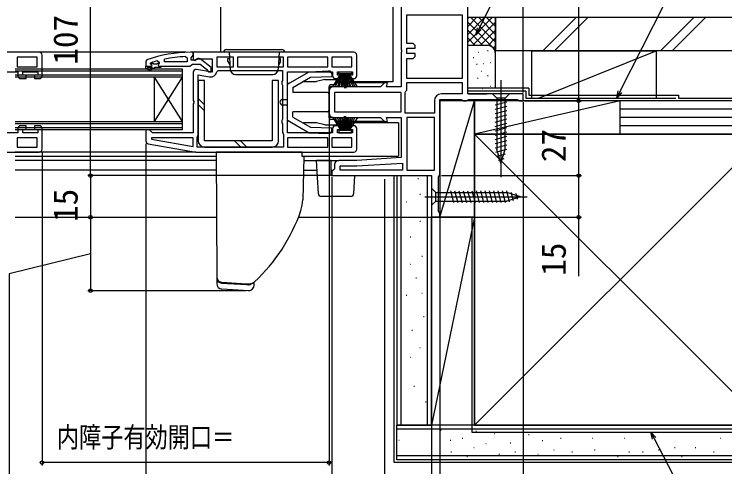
# Model space of a CAD drawing. Units: millimetres, scale not verified. Extents: x -525 to 525, y -783 to 779.
# Drawn here: x 96.5 to 352.7, y -644.3 to -481.1 of the extents above; entities that cross this region are included whole.
import ezdxf
from ezdxf.enums import TextEntityAlignment as Align

# ---------------------------------------------------------------- set-up
doc = ezdxf.new("R2010")
doc.units = ezdxf.units.MM
doc.header["$LTSCALE"] = 4
for name, color, linetype in [('0-2_YKK_11', 7, 'Continuous'), ('0-3_YKK_11E', 7, 'Continuous'), ('0-4_YKK_12', 2, 'Continuous'), ('0-5_YKK_13', 4, 'Continuous'), ('0-7_YKK_D', 6, 'Continuous'), ('0-9_YSS_K', 3, 'Continuous'), ('0-A_YSS_KE', 3, 'Continuous')]:
    doc.layers.add(name, color=color, linetype=linetype)
doc.styles.add('ＭＳ ゴシック', font='')
doc.styles.get('ＭＳ ゴシック').set_extended_font_data('MS Gothic')

msp = doc.modelspace()

# ---------------------------------------------------------------- linework, layer by layer
at = {"layer": '0-2_YKK_11'}
for p, q in [((220, -503.3), (220, -495.8)), ((210, -508.8), (210, -516.8)), ((220, -529.8), (220, -522.3))]:
    msp.add_line(p, q, dxfattribs=at)
for points in [[(260, -509.8), (260, -432.3), (212.2, -432.3)], [(211.5, -467.3), (228.5, -467.3), (230, -468.8), (231.061, -468.8), (230.659, -467.3), (236, -467.3), (236, -493.675), (236.187, -494.066), (236.187, -494.534), (236, -494.924), (236, -507.3), (230.659, -507.3), (231.061, -505.8), (230, -505.8), (228.5, -507.3), (211.5, -507.3)], [(158.273, -496.344), (158.796, -496.843), (158.796, -498.298)], [(162.097, -497.398), (161.697, -497.598), (160.296, -497.598), (160.296, -496.798), (160.646, -496.321), (160.996, -495.844), (160.996, -494.798), (159.996, -494.798)], [(219, -494.8), (161, -494.8), (161, -497.423), (161.576, -497.742), (162.444, -497.2), (167.8, -497.2), (167.8, -502.007), (162.174, -501.015)], [(144.326, -497.549), (143.996, -498.019), (143.996, -499.798), (145.896, -499.798)], [(145.896, -499.198), (145.596, -498.898), (145.596, -498.89), (145.666, -498.698), (146.502, -498.698), (146.8, -498.96), (147.792, -498.96), (148.09, -498.698), (148.796, -498.698), (148.796, -498.723), (148.421, -499.207), (148.496, -499.798), (149.296, -499.798), (149.296, -500.298), (147.296, -500.298), (145.071, -501.583), (144.821, -501.15), (146.296, -500.298), (144.496, -500.298), (144.496, -500.798), (143.996, -500.798), (143.996, -499.798), (145.896, -499.798)], [(145.896, -499.198), (145.596, -498.898), (145.596, -498.89), (145.666, -498.698), (145.801, -498.606)], [(148.164, -497.886), (148.796, -498.368), (148.796, -498.723), (148.421, -499.207), (148.496, -499.798), (149.296, -499.798)], [(149.296, -499.798), (159.842, -499.798), (160.319, -499.448), (160.796, -499.098), (163.496, -499.098), (165.799, -500.891), (165.996, -501.294), (166.496, -501.798), (167.496, -501.798), (167.496, -500.322), (163.514, -497.211)], [(158.796, -498.298), (150.725, -498.298), (150.622, -497.309)], [(161, -502), (161, -512.175), (161.188, -512.566), (161.188, -513.034), (161, -513.424), (161, -523.8), (146.3, -523.8), (145.8, -523.3), (145.3, -522.8), (144, -522.8), (144, -526.787)], [(169.565, -501.813), (170.057, -501.4), (193.2, -501.4), (193.2, -504.934), (192.95, -505.367), (192.95, -506.233), (193.2, -506.666), (193.2, -518.934), (192.95, -519.367), (192.95, -520.233), (193.2, -520.666), (193.2, -523.7), (193.4, -524.1), (193.6, -524.5), (193.6, -529)], [(211.3, -522.3), (211.3, -523.8), (195, -523.8), (195, -501.8), (211.3, -501.8), (211.3, -503.3)], [(212.3, -504.3), (214.3, -504.3), (214.3, -503), (213.1, -503), (213.1, -501.8), (218.5, -501.8), (218.5, -503), (217.3, -503), (217.3, -504.3), (219, -504.3)], [(193.6, -529), (162.4, -529), (162.4, -525.6), (162.6, -525.2), (162.8, -524.8), (162.8, -502.953), (166.901, -503.676)], [(248, -512.3), (248, -516.8), (237.5, -516.8), (237.5, -509.3), (237.75, -508.867), (238, -508.434), (238, -505.7)], [(238, -505.7), (258, -505.7), (258, -509.8), (250.5, -509.8)], [(212, -535.3), (212, -536.8), (211.5, -537.3), (211, -537.8), (211, -539.3), (247, -539.3), (247, -554.3), (250, -554.3), (250, -552.8), (249.75, -552.504), (249.5, -552.208), (249.5, -539.666), (249.75, -539.233), (250, -538.8), (250, -511.8), (257.634, -511.8), (258.067, -512.05), (258.5, -512.3), (259.5, -512.3), (259.933, -512.05), (260.366, -511.8), (277.834, -511.8), (278.267, -512.05), (278.7, -512.3), (280, -512.3), (280, -509.8), (260, -509.8)], [(211.5, -518.3), (228.5, -518.3), (230, -519.8), (231.061, -519.8), (230.659, -518.3), (236, -518.3), (236, -532.8), (220, -533.8), (213.5, -533.8)], [(219, -521.3), (217.3, -521.3), (217.3, -522.6), (218.5, -522.6), (218.5, -523.8), (213.1, -523.8), (213.1, -522.6), (214.3, -522.6), (214.3, -521.3), (212.3, -521.3)], [(144.826, -527.772), (162, -530.8), (219, -530.8)]]:
    msp.add_lwpolyline(points, dxfattribs=at)
for points in [[(258, -481.3), (258, -504.2), (238, -504.2), (238, -497), (240.3, -497), (241, -496.3), (241, -495.3), (238, -495.3), (238, -493.3), (241, -493.3), (241, -492.3), (240.3, -491.6), (238, -491.6), (238, -481.3)], [(169.6, -500), (175.6, -500), (175.6, -496.6), (169.6, -496.6)], [(177, -500), (193.6, -500), (193.6, -496.6), (177, -496.6)], [(195, -500), (209.6, -500), (209.6, -496.6), (195, -496.6)], [(218.2, -496.6), (211, -496.6), (211, -500), (218.2, -500)], [(236, -509.3), (212, -509.3), (212, -516.3), (236, -516.3)], [(248, -537.3), (248, -518.3), (238, -518.3), (238, -537.3)], [(145.981, -526.148), (161, -528.796), (161, -525.6), (146.029, -525.6)], [(209.6, -525.6), (195, -525.6), (195, -529), (209.6, -529)], [(218.2, -525.6), (211, -525.6), (211, -529), (218.2, -529)], [(236.5, -537.3), (214, -537.3), (214, -535.8), (220.062, -535.8), (236.5, -534.773)]]:
    msp.add_lwpolyline(points, close=True, dxfattribs=at)
for centre, radius, start, end in [((159.996, -540.798), 46, 90, 109.91705), ((160.359, -543.711), 47.413, 92.52155, 101.85079), ((162.897, -497.998), 1, 51.91327, 143.1301), ((219, -495.8), 1, 0.00001, 89.99999), ((159.946, -540.798), 44.5, 105.35294, 108.53383), ((145.896, -499.498), 0.3, 269.99999, 90.00001), ((145.896, -499.498), 0.3, 269.99999, 90.00001), ((162, -502), 1, 80.00002, 180), ((167.3, -501.411), 2.3, 259.99998, 349.95029), ((212.3, -503.3), 1, 180.00001, 269.99999), ((219, -503.3), 1, 270.00001, 359.99999), ((211.5, -508.8), 1.5, 90.00001, 179.99999), ((250.5, -512.3), 2.5, 90.00001, 179.99999), ((211.5, -516.8), 1.5, 180.00001, 269.99999), ((212.3, -522.3), 1, 90.00001, 179.99999), ((219, -522.3), 1, 0.00001, 89.99999), ((145, -526.787), 1, 180.00004, 260.00002), ((219, -529.8), 1, 270.00001, 359.99999), ((213.5, -535.3), 1.5, 90.00001, 179.99999)]:
    msp.add_arc(centre, radius, start, end, dxfattribs=at)
at = {"layer": '0-3_YKK_11E'}
for p, q in [((105.5, -494.8), (76.75, -494.8)), ((106.5, -503.3), (106.5, -495.8)), ((106.5, -529.8), (106.5, -522.3)), ((76.75, -530.8), (105.5, -530.8))]:
    msp.add_line(p, q, dxfattribs=at)
for points in [[(104.7, -496.6), (97.5, -496.6), (97.5, -500), (104.7, -500)], [(104.7, -525.6), (97.5, -525.6), (97.5, -529), (104.7, -529)]]:
    msp.add_lwpolyline(points, close=True, dxfattribs=at)
for points in [[(97.8, -522.3), (97.8, -523.8), (81.5, -523.8), (81.5, -501.8), (97.8, -501.8), (97.8, -503.3)], [(98.8, -504.3), (100.8, -504.3), (100.8, -503), (99.6, -503), (99.6, -501.8), (105, -501.8), (105, -503), (103.8, -503), (103.8, -504.3), (105.5, -504.3)], [(105.5, -521.3), (103.8, -521.3), (103.8, -522.6), (105, -522.6), (105, -523.8), (99.6, -523.8), (99.6, -522.6), (100.8, -522.6), (100.8, -521.3), (98.8, -521.3)]]:
    msp.add_lwpolyline(points, dxfattribs=at)
for centre, start, end in [((105.5, -495.8), 0, 90), ((98.8, -503.3), 180, 270), ((105.5, -503.3), 270, 0), ((98.8, -522.3), 90, 180), ((105.5, -522.3), 0, 90), ((105.5, -529.8), 270, 0)]:
    msp.add_arc(centre, 1, start, end, dxfattribs=at)
at = {"layer": '0-4_YKK_12'}
for p, q in [((158.334, -494.796), (96.86, -494.796)), ((96.86, -500.798), (156.997, -500.798)), ((96.86, -501.498), (156.997, -501.498)), ((156.997, -503.098), (96.86, -503.098)), ((146.997, -503.798), (146.997, -519.798)), ((146.997, -503.798), (156.997, -519.798)), ((156.997, -503.798), (146.997, -519.798)), ((156.997, -503.798), (156.997, -519.798)), ((211.5, -507.3), (210, -507.3)), ((230.207, -505.8), (212.409, -505.8)), ((96.86, -519.798), (156.997, -519.798)), ((211.5, -518.3), (210, -518.3)), ((230.207, -519.8), (212.409, -519.8)), ((96.86, -520.498), (156.997, -520.498)), ((156.997, -522.098), (96.86, -522.098)), ((235, -520.3), (212.832, -520.3)), ((235, -520.3), (235, -532.3)), ((162.026, -530.8), (96.86, -530.8)), ((96.86, -532.3), (169.292, -532.3)), ((200.345, -532.3), (235, -532.3)), ((235, -532.25), (235, -532.3)), ((169.299, -533.8), (96.86, -533.8)), ((200.84, -533.8), (213.5, -533.8)), ((169.316, -537.301), (96.86, -537.301)), ((200.756, -537.301), (205.696, -537.301)), ((210.803, -537.301), (211.475, -537.301)), ((96.86, -554.3), (169.397, -554.3)), ((198.958, -554.3), (247.5, -554.3))]:
    msp.add_line(p, q, dxfattribs=at)
for points in [[(156.997, -500.798), (156.997, -503.798), (96.86, -503.798)], [(156.997, -519.798), (156.997, -522.798), (96.86, -522.798)]]:
    msp.add_lwpolyline(points, dxfattribs=at)
at = {"layer": '0-5_YKK_13'}
for p, q in [((171, -494.8), (171, -445.705)), ((233, -469.1), (233, -505.5)), ((173, -493.8), (193, -493.8)), ((194, -494.8), (172, -494.8)), ((174, -494.8), (174.32, -500.905)), ((192, -494.8), (191.68, -500.905)), ((173.5, -498), (173.5, -497.1)), ((173.5, -498.1), (173.5, -497.1)), ((173.5, -497.1), (174.121, -497.1)), ((173.5, -498.1), (174.24, -499.382)), ((192.5, -498.1), (191.76, -499.382)), ((192.5, -497.1), (191.879, -497.1)), ((192.5, -498.1), (192.5, -497.1)), ((195, -506.3), (202.794, -501.8)), ((202.794, -501.8), (209.965, -501.55)), ((213.55, -501.799), (218.05, -501.799)), ((176.317, -502.8), (189.683, -502.8)), ((197, -507.455), (203.362, -503.781)), ((203.362, -503.781), (211, -503.515)), ((208.5, -504.6), (205.5, -505.3)), ((208.5, -504.6), (212.5, -504.6)), ((211, -502.549), (211, -503.515)), ((211.328, -507.299), (214.3, -502.599)), ((214.5, -502.599), (212.242, -507.299)), ((214.7, -502.599), (213.036, -507.299)), ((213.711, -507.299), (214.9, -502.599)), ((215.1, -502.599), (214.268, -507.299)), ((214.706, -507.299), (215.3, -502.599)), ((215.5, -502.599), (215.025, -507.299)), ((215.6, -502.599), (215.6, -507.799)), ((216, -502.599), (216, -507.799)), ((216.1, -502.599), (216.575, -507.299)), ((216.894, -507.299), (216.3, -502.599)), ((216.5, -502.599), (217.332, -507.299)), ((217.889, -507.299), (216.7, -502.599)), ((216.9, -502.599), (218.564, -507.299)), ((217.1, -502.599), (219.358, -507.299)), ((220.272, -507.299), (217.3, -502.599)), ((195.634, -505.934), (195, -506.104)), ((195, -519.496), (195, -506.104)), ((200.732, -505.3), (205.5, -505.3)), ((210, -518.501), (210, -507.099)), ((211.732, -506.599), (210.5, -506.599)), ((213, -505.099), (212.148, -506.376)), ((233, -505.5), (212.733, -505.5)), ((272, -504.801), (272, -539.801)), ((197, -507.455), (197, -509.3)), ((209.5, -509.3), (197, -509.3)), ((275.1, -509.801), (268.9, -509.801)), ((268.9, -509.801), (270.45, -511.351)), ((275.1, -509.801), (273.55, -511.351)), ((162.8, -511.476), (165.1, -513.776)), ((193.3, -511.8), (195, -511.8)), ((270.45, -511.351), (270.45, -529.885)), ((273.55, -511.351), (270.45, -511.351)), ((273.55, -529.885), (273.55, -511.351)), ((162.8, -513.598), (165.1, -515.898)), ((193.3, -513.8), (195, -513.8)), ((269.9, -513.778), (274.1, -512.652)), ((269.9, -515.331), (274.1, -514.205)), ((209.5, -516.3), (197, -516.3)), ((197, -518.145), (197, -516.3)), ((269.9, -516.883), (274.1, -515.758)), ((269.9, -518.436), (274.1, -517.311)), ((195, -519.3), (202.794, -523.8)), ((195.634, -519.666), (195, -519.496)), ((197, -518.145), (203.362, -521.819)), ((211.733, -519.001), (210.5, -519.001)), ((211.328, -518.299), (214.3, -522.999)), ((213, -520.5), (212.148, -519.224)), ((214.5, -522.999), (212.242, -518.299)), ((214.7, -522.999), (213.036, -518.299)), ((213.711, -518.299), (214.9, -522.999)), ((215.1, -522.999), (214.268, -518.299)), ((214.706, -518.299), (215.3, -522.999)), ((215.5, -522.999), (215.025, -518.299)), ((215.6, -522.999), (215.6, -517.799)), ((216, -522.999), (216, -517.799)), ((216.1, -522.999), (216.575, -518.299)), ((216.894, -518.299), (216.3, -522.999)), ((216.5, -522.999), (217.332, -518.299)), ((217.889, -518.299), (216.7, -522.999)), ((216.9, -522.999), (218.564, -518.299)), ((217.1, -522.999), (219.358, -518.299)), ((220.272, -518.299), (217.3, -522.999)), ((269.9, -519.989), (274.1, -518.864)), ((205.5, -520.3), (200.732, -520.3)), ((203.362, -521.819), (211, -522.085)), ((208.5, -521), (205.5, -520.3)), ((208.5, -521), (211, -521)), ((210, -521), (212.5, -521)), ((211, -523.051), (211, -522.085)), ((269.9, -521.542), (274.1, -520.417)), ((269.9, -523.095), (274.1, -521.97)), ((202.794, -523.8), (209.965, -524.05)), ((213.55, -523.799), (218.05, -523.799)), ((269.9, -524.648), (274.1, -523.523)), ((269.9, -526.201), (274.1, -525.076)), ((175.902, -526.7), (178.202, -529)), ((178.023, -526.7), (180.323, -529)), ((269.9, -527.754), (274.1, -526.628)), ((165.1, -529), (189.5, -529)), ((269.9, -529.307), (274.1, -528.181)), ((270.159, -530.79), (274.1, -529.734)), ((272, -534.801), (270.45, -529.885)), ((272, -534.801), (273.55, -529.885)), ((200.345, -530.8), (169.285, -530.8)), ((169.285, -530.8), (169.5, -575.838)), ((200.345, -532.4), (200.345, -530.8)), ((200.871, -532.475), (200.345, -532.4)), ((200.871, -532.475), (200.5, -547.985)), ((270.61, -532.222), (273.646, -531.409)), ((206.145, -545.852), (205.513, -533.8)), ((271.062, -533.654), (273.111, -533.105)), ((210.803, -539.3), (219.199, -539.3)), ((219.199, -539.3), (218.855, -545.852)), ((247, -543.801), (248.55, -545.351)), ((248.55, -545.351), (274.084, -545.351)), ((253.745, -544.801), (254.871, -549.001)), ((255.298, -544.801), (256.423, -549.001)), ((256.851, -544.801), (257.976, -549.001)), ((258.404, -544.801), (259.529, -549.001)), ((259.957, -544.801), (261.082, -549.001)), ((261.51, -544.801), (262.635, -549.001)), ((263.063, -544.801), (264.188, -549.001)), ((264.616, -544.801), (265.741, -549.001)), ((266.168, -544.801), (267.294, -549.001)), ((267.721, -544.801), (268.847, -549.001)), ((269.274, -544.801), (270.4, -549.001)), ((270.827, -544.801), (271.953, -549.001)), ((272.38, -544.801), (273.506, -549.001)), ((273.933, -544.801), (274.989, -548.742)), ((279, -546.901), (274.084, -545.351)), ((275.607, -545.254), (276.421, -548.29)), ((217.856, -546.8), (207.143, -546.8)), ((244.5, -546.901), (281.5, -546.9)), ((279, -546.901), (274.084, -548.451)), ((279, -546.901), (274.084, -548.451)), ((277.304, -545.789), (277.853, -547.839)), ((248.55, -548.451), (274.084, -548.451)), ((199.623, -552.526), (199.621, -552.532)), ((169.5, -575.831), (169.5, -575.992)), ((169.5, -575.838), (169.5, -575.992)), ((169.5, -575.992), (169.5, -578.215)), ((171.378, -577.837), (171.378, -577.836)), ((171.384, -578.047), (171.422, -578.05)), ((180.924, -578.421), (180.924, -578.421)), ((183, -578.796), (183, -577.757)), ((183.164, -577.615), (183.161, -577.618)), ((183.168, -577.611), (183.164, -577.615))]:
    msp.add_line(p, q, dxfattribs=at)
for points in [[(218.05, -501.799), (218.05, -502.599), (213.55, -502.599), (213.55, -501.799)], [(191.8, -526.7), (191.8, -505), (189.5, -505), (189.5, -526.7), (165.1, -526.7), (165.1, -505), (162.8, -505), (162.8, -526.7)], [(218.05, -523.799), (218.05, -522.999), (213.55, -522.999), (213.55, -523.799)], [(210.803, -539.3), (210.803, -533.8), (205.513, -533.8)], [(247, -543.801), (247, -550.001), (248.55, -548.451), (248.55, -545.351)], [(171.378, -577.836), (171.235, -577.822), (171.094, -577.798), (170.954, -577.764), (170.818, -577.72), (170.685, -577.666), (170.556, -577.603), (170.432, -577.53), (170.314, -577.449), (170.201, -577.36), (170.096, -577.263), (169.997, -577.159), (169.906, -577.047), (169.824, -576.93), (169.75, -576.807), (169.685, -576.679), (169.631, -576.546)], [(180.924, -578.421), (178.41, -578.267), (171.378, -577.837)], [(171.422, -578.05), (173.418, -578.17), (178.198, -578.458)], [(178.198, -578.458), (180.194, -578.581), (181, -578.63)], [(182.872, -577.852), (182.525, -578.075), (182.144, -578.241), (181.748, -578.359), (181.337, -578.418), (180.924, -578.421)], [(183.161, -577.618), (182.892, -577.841), (182.603, -578.029), (182.292, -578.183), (181.963, -578.301), (181.624, -578.38), (181.278, -578.419), (180.927, -578.418)], [(181, -578.63), (181.007, -578.63), (181.116, -578.623)], [(181.122, -580.793), (181, -580.8), (171.378, -580.211)]]:
    msp.add_lwpolyline(points, dxfattribs=at)
for centre, radius, start, end in [((173, -494.8), 1, 90, 180), ((193, -494.8), 1, 0, 90), ((176.317, -500.8), 2, 183, 270), ((189.683, -500.8), 2, 270, 357), ((210, -502.549), 1, 360, 92), ((212.5, -505.1), 0.5, 0, 90), ((210.5, -507.099), 0.5, 90, 180), ((211.732, -506.099), 0.5, 270, 326.30997), ((209.5, -509.8), 0.5, 0, 90), ((193.3, -512.8), 1, 90, 270), ((209.5, -515.8), 0.5, 270, 0), ((210.5, -518.501), 0.5, 180, 270), ((211.733, -519.501), 0.5, 33.71171, 90), ((212.5, -520.5), 0.5, 270, 0), ((210, -523.051), 1, 268, 0), ((165.1, -526.7), 2.3, 179.99915, 269.99915), ((189.5, -526.7), 2.3, 269.99915, 359.99915), ((188.5, -547.985), 12, 340.86823, 0), ((207.143, -545.8), 1, 183, 270), ((217.856, -545.8), 1, 270, 357), ((139.372, -530.943), 64, 313.1812, 340.86823), ((171.498, -575.836), 1.998, 180.04335, 266.55079), ((171.5, -576.051), 2, 180, 266.6605), ((171.5, -578.215), 2, 180, 266.5), ((181, -576.627), 2, 273.32286, 307.57296), ((181, -578.796), 2, 273.5, 0)]:
    msp.add_arc(centre, radius, start, end, dxfattribs=at)
at = {"layer": '0-7_YKK_D'}
for p, q in [((280, -509.3), (280, -405.4)), ((124, -539.3), (124, -432.3)), ((300, -432.3), (300, -512.3)), ((280.5, -512.3), (301, -512.3)), ((280.5, -512.3), (301, -512.3)), ((300, -512.3), (300, -539.3)), ((280, -512.8), (280, -723.8)), ((210, -516.8), (210, -643.8)), ((144, -527.787), (144, -683.8)), ((106.5, -530.8), (106.5, -643.8)), ((210.5, -539.3), (123, -539.3)), ((210.5, -539.3), (123, -539.3)), ((124, -539.3), (124, -554.3)), ((211, -539.8), (211, -683.8)), ((211, -539.8), (211, -683.8)), ((230, -540.578), (230, -683.8)), ((250, -539.8), (250, -703.8)), ((250, -539.8), (250, -723.8)), ((250, -539.8), (250, -723.8)), ((250.5, -539.3), (301, -539.3)), ((250.5, -539.3), (301, -539.3)), ((124, -554.3), (124, -580.8)), ((230, -554.8), (230, -703.8)), ((233, -554.3), (301, -554.3)), ((247, -554.8), (247, -683.8)), ((250, -554.8), (250, -683.8)), ((230, -557.3), (230, -703.8)), ((180, -580.8), (123, -580.8)), ((210, -642.8), (106.5, -642.8))]:
    msp.add_line(p, q, dxfattribs=at)
for points in [[(262.972, -488.626), (264.108, -486.343), (303.865, -406.4)], [(313.755, -511.3), (314.904, -509.024), (347.01, -445.451)], [(264.719, -486.647), (262.972, -488.626), (263.496, -486.039)], [(315.514, -509.332), (313.755, -511.3), (314.294, -508.716)], [(300, -539.3), (300, -554.3), (300, -575.577)], [(124, -567.55), (94.708, -574.713), (94.708, -691.918)], [(326.647, -634.379), (326.084, -631.8), (327.861, -633.752)], [(326.084, -631.8), (327.254, -634.066), (352.416, -682.8)]]:
    msp.add_lwpolyline(points, dxfattribs=at)
for centre in [(300, -512.3), (300, -512.3), (124, -539.3), (124, -539.3), (300, -539.3), (300, -539.3), (124, -554.3), (124, -554.3), (300, -554.3), (124, -580.8), (106.5, -642.8), (210, -642.8)]:
    msp.add_circle(centre, 0.637, dxfattribs=at)
at = {"layer": '0-9_YSS_K'}
for p, q in [((270, -482.3), (260, -482.3)), ((260, -491.158), (268.858, -482.3)), ((260, -488.329), (266.029, -482.3)), ((260, -485.501), (263.201, -482.3)), ((260, -482.673), (260.372, -482.3)), ((260, -483.986), (270, -493.986)), ((261.142, -482.3), (270, -491.158)), ((261.686, -492.3), (270, -483.986)), ((263.97, -482.3), (270, -488.329)), ((266.799, -482.3), (270, -485.501)), ((269.627, -482.3), (270, -482.673)), ((270, -495.3), (270, -482.3)), ((299.11, -482.3), (287.11, -494.3)), ((303.353, -482.3), (291.353, -494.3)), ((341.536, -482.3), (329.536, -494.3)), ((345.779, -482.3), (333.779, -494.3)), ((260, -486.815), (265.485, -492.3)), ((264.515, -492.3), (270, -486.815)), ((260, -489.643), (262.674, -492.318)), ((267.325, -492.318), (270, -489.643)), ((267, -492.3), (260, -492.3)), ((267.195, -494.128), (267.395, -494.128)), ((269.205, -493.266), (270, -492.472)), ((283, -494.3), (283, -511.3)), ((283, -494.3), (328, -494.3)), ((285.5, -511.3), (328, -494.3)), ((328, -494.3), (328, -511.3)), ((262.001, -496.626), (262.201, -496.626)), ((263.857, -494.795), (264.057, -494.795)), ((270, -507.3), (270, -495.3)), ((263.189, -499.135), (263.389, -499.135)), ((265.526, -498.801), (265.726, -498.801)), ((268.196, -498.467), (268.396, -498.467)), ((264.923, -501.594), (265.123, -501.594)), ((263.523, -504.142), (263.723, -504.142)), ((267.195, -503.141), (267.395, -503.141)), ((268.196, -506.982), (268.396, -506.982)), ((260.3, -509.8), (267, -509.8)), ((265.192, -507.814), (265.392, -507.814)), ((250, -554.3), (262.5, -512.3)), ((315, -512.3), (262.5, -524.3)), ((328, -512.3), (283, -512.3)), ((315, -524.3), (315, -512.3)), ((450, -512.3), (315, -512.3)), ((450, -515.3), (315, -515.3)), ((450, -518.3), (315, -518.3)), ((450, -521.3), (315, -521.3)), ((262.5, -629.3), (367.5, -524.3)), ((262.5, -524.3), (367.5, -629.3)), ((315, -524.3), (450, -524.3)), ((233.5, -642.8), (233.5, -539.3)), ((236, -629.298), (236, -539.3)), ((242.068, -540.371), (242.268, -540.371)), ((245.5, -629.298), (245.5, -539.3)), ((242.768, -545.966), (242.968, -545.966)), ((237.872, -548.764), (238.072, -548.764)), ((242.768, -555.757), (242.968, -555.757)), ((262.5, -554.3), (247, -554.3)), ((247, -629.3), (247, -554.3)), ((262.5, -554.3), (247, -629.3)), ((262.5, -629.3), (262.5, -554.3)), ((239.271, -561.352), (239.471, -561.352)), ((243.467, -568.346), (243.667, -568.346)), ((239.213, -571.215), (239.413, -571.215)), ((241.311, -576.111), (241.511, -576.111)), ((237.814, -582.405), (238.014, -582.405)), ((243.409, -581.705), (243.609, -581.705)), ((244.108, -590.098), (244.308, -590.098)), ((239.912, -594.993), (240.112, -594.993)), ((242.709, -601.287), (242.909, -601.287)), ((239.213, -604.784), (239.413, -604.784)), ((240.611, -615.275), (240.811, -615.275)), ((244.808, -620.869), (245.008, -620.869)), ((262.5, -629.3), (247, -629.3)), ((450, -630.8), (234.5, -630.8)), ((250.184, -631.13), (250.384, -631.13)), ((262.981, -631.519), (263.181, -631.519)), ((269.608, -632.299), (269.808, -632.299)), ((273.699, -631.866), (273.899, -631.866)), ((281.94, -632.69), (282.14, -632.69)), ((298.423, -631.866), (298.623, -631.866)), ((310.717, -631.866), (310.917, -631.866)), ((321.431, -631.866), (321.631, -631.866)), ((334.618, -631.866), (334.818, -631.866)), ((343.684, -631.866), (343.884, -631.866)), ((235.116, -634.748), (235.316, -634.748)), ((253.692, -634.748), (253.892, -634.748)), ((258.04, -634.014), (258.24, -634.014)), ((286.885, -634.838), (287.085, -634.838)), ((293.478, -634.014), (293.679, -634.014)), ((304.948, -634.014), (305.148, -634.014)), ((316.486, -634.014), (316.686, -634.014)), ((327.2, -634.014), (327.4, -634.014)), ((351.101, -634.014), (351.301, -634.014)), ((262.16, -637.311), (262.36, -637.311)), ((266.489, -635.917), (266.689, -635.917)), ((275.347, -635.662), (275.547, -635.662)), ((334.618, -637.311), (334.818, -637.311)), ((342.035, -637.311), (342.235, -637.311)), ((450, -640.3), (234.5, -640.3)), ((250.963, -640.205), (251.163, -640.205)), ((253.919, -638.959), (254.119, -638.959)), ((266.3, -640.205), (266.5, -640.205)), ((271.226, -639.783), (271.426, -639.783)), ((276.995, -638.959), (277.195, -638.959)), ((285.237, -639.783), (285.437, -639.783)), ((291.006, -638.135), (291.206, -638.135)), ((297.599, -638.959), (297.799, -638.959)), ((305.772, -638.135), (305.972, -638.135)), ((318.135, -638.959), (318.335, -638.959)), ((323.08, -638.959), (323.28, -638.959)), ((328.849, -638.135), (329.049, -638.135)), ((348.629, -638.959), (348.829, -638.959)), ((450, -642.8), (233.5, -642.8)), ((259.688, -640.607), (259.888, -640.607)), ((314.014, -640.607), (314.214, -640.607)), ((337.09, -640.607), (337.29, -640.607))]:
    msp.add_line(p, q, dxfattribs=at)
for points in [[(262.5, -554.3), (262.5, -512.3), (250, -512.3), (250, -554.3)], [(315, -524.3), (315, -512.3), (262.5, -512.3), (262.5, -524.3)]]:
    msp.add_lwpolyline(points, close=True, dxfattribs=at)
for centre, radius, start, end in [((267, -495.3), 3, 360, 90), ((267.392, -507.221), 2.609, 347.17447, 358.26236)]:
    msp.add_arc(centre, radius, start, end, dxfattribs=at)
at = {"layer": '0-A_YSS_KE'}
for p, q in [((450, -494.3), (270, -494.3)), ((282, -507.8), (260, -507.8)), ((281, -508.8), (260, -508.8)), ((336, -510.3), (336, -511.3)), ((336, -511.3), (450, -511.3)), ((234.5, -539.3), (234.5, -629.298)), ((247, -539.3), (247, -629.298)), ((261.5, -554.3), (261.5, -631.8)), ((234.5, -629.298), (247, -629.298)), ((444.5, -629.3), (234.5, -629.3)), ((234.5, -641.8), (234.5, -629.3)), ((261.5, -631.8), (450, -631.8)), ((450, -641.8), (234.5, -641.8))]:
    msp.add_line(p, q, dxfattribs=at)
for points in [[(450, -482.3), (270, -482.3), (270, -494.3)], [(281, -508.8), (281, -511.3), (335, -511.3)], [(282, -507.8), (282, -510.3), (336, -510.3)], [(367.5, -524.3), (262.5, -524.3), (262.5, -629.3), (367.5, -629.3)]]:
    msp.add_lwpolyline(points, dxfattribs=at)

# ---------------------------------------------------------------- texts
at = {"layer": '0-7_YKK_D', "style": 'ＭＳ ゴシック'}
for s, p in [('107', (122, -499.266)), ('27', (298, -534.425)), ('15', (122, -556.005)), ('15', (298, -575.418))]:
    msp.add_text(s, height=8.798, rotation=90, dxfattribs=at).set_placement(p, align=Align.BOTTOM_LEFT)
at = {"layer": '0-7_YKK_D', "style": 'ＭＳ ゴシック', "width": 0.8}
msp.add_text('内障子有効開口＝', height=7.331, dxfattribs=at).set_placement((111.841, -639.493), align=Align.BOTTOM_LEFT)

doc.saveas('drawing.dxf')
